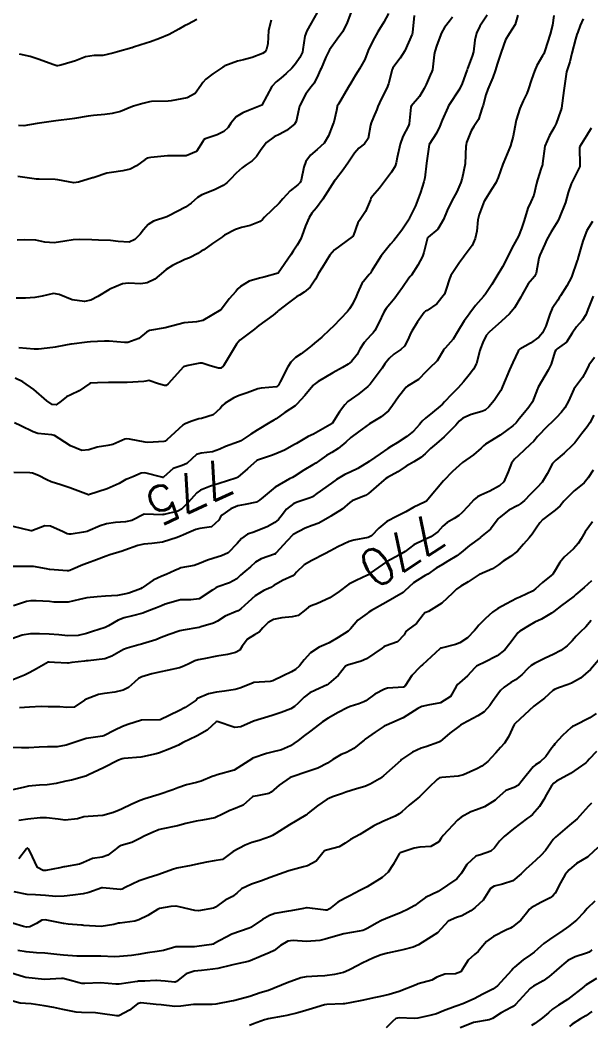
# Model space of a CAD drawing. Header units: metres. Extents: x 318500 to 325275, y 7408834 to 7428799.
# Drawn here: x 319818.7 to 319879.8, y 7410916.4 to 7411024 of the extents above; entities that cross this region are included whole.
import ezdxf
from ezdxf.enums import TextEntityAlignment as Align

# ---------------------------------------------------------------- set-up
doc = ezdxf.new("R2010")
doc.units = ezdxf.units.M
doc.header["$MEASUREMENT"] = 0
for name, color, linetype in [('Cotas', 45, 'Continuous'), ('Curvas de Nivel 1m', 11, 'Continuous'), ('Curvas de Nivel 5m', 15, 'Continuous')]:
    doc.layers.add(name, color=color, linetype=linetype)
doc.styles.add('Style-STANDARD', font='STANDARD.shx')

msp = doc.modelspace()

# ---------------------------------------------------------------- linework, layer by layer
at = {"layer": 'Curvas de Nivel 1m', "flags": 128}
for points, elevation in [([(319878.94, 7411024.18), (319878.64, 7411023.46), (319878.36, 7411022.75), (319878.27, 7411022.48), (319878.12, 7411021.97), (319877.74, 7411020.48), (319877.51, 7411019.57), (319877.18, 7411018.49), (319877.08, 7411017.99), (319876.89, 7411016.49), (319876.62, 7411014.58), (319876.6, 7411014.5), (319876.58, 7411014.45), (319876.53, 7411014.26), (319876.07, 7411012.94), (319875.86, 7411012.51), (319875.34, 7411011.66), (319874.86, 7411010.52), (319874.6, 7411008.68), (319874.58, 7411008.53), (319874.54, 7411008.44), (319874.44, 7411008.16), (319874.05, 7411006.91), (319873.95, 7411006.53), (319873.67, 7411005.27), (319873.35, 7411004.54), (319873.04, 7411003.89), (319872.62, 7411002.55), (319872.57, 7411002.35), (319872.36, 7411001.71), (319872.03, 7411000.87), (319871.86, 7411000.56), (319871.31, 7410999.59), (319870.81, 7410998.57), (319870.3, 7410997.58), (319869.71, 7410996.59), (319869.18, 7410995.7), (319868.45, 7410994.61), (319868.36, 7410994.51), (319868.26, 7410994.42), (319867.41, 7410993.45), (319866.82, 7410992.62), (319866.57, 7410992.28), (319866.22, 7410991.8), (319865.51, 7410990.64), (319865.02, 7410989.83), (319864.18, 7410988.86), (319864.08, 7410988.77), (319864.01, 7410988.66), (319863.31, 7410987.53), (319862.46, 7410986.69), (319862.15, 7410986.37), (319861.33, 7410985.51), (319860.13, 7410984.82), (319859.99, 7410984.71), (319859.18, 7410983.66), (319858.53, 7410982.73), (319858.36, 7410982.48), (319858.09, 7410982.16), (319857.33, 7410981.51), (319856.07, 7410980.77), (319854.91, 7410979.93), (319854.06, 7410979.3), (319853.53, 7410978.8), (319852.73, 7410978.12), (319852.03, 7410977.71), (319851.47, 7410977.38), (319850.71, 7410976.84), (319850.31, 7410976.55), (319850.01, 7410976.36), (319849.05, 7410975.81), (319847.99, 7410975.11), (319847.84, 7410975.02), (319847.52, 7410974.88), (319845.98, 7410974), (319844.68, 7410972.92), (319844.31, 7410972.58), (319843.96, 7410972.38), (319842.76, 7410972.14), (319841.96, 7410972), (319841.24, 7410971.68), (319840.26, 7410970.98), (319840.11, 7410970.8), (319839.93, 7410970.46), (319839.17, 7410969.75), (319837.92, 7410969.55), (319837.48, 7410969.45), (319836.48, 7410969.02), (319836.1, 7410968.84), (319835.91, 7410968.76), (319835.47, 7410968.6), (319833.9, 7410968.1), (319832.76, 7410967.94), (319831.9, 7410967.86), (319831.27, 7410967.72), (319829.89, 7410967.23), (319829.58, 7410967.11), (319828.28, 7410966.73), (319827.88, 7410966.6), (319826.84, 7410966.19), (319825.87, 7410965.84), (319825.37, 7410965.67), (319824.29, 7410965.19), (319823.99, 7410965.06), (319823.86, 7410965.03), (319823.7, 7410965.03), (319821.86, 7410965.16), (319821.81, 7410965.17), (319821.5, 7410965.23), (319820.1, 7410965.48), (319819.86, 7410965.49), (319819.62, 7410965.5), (319817.86, 7410965.49)], 774), ([(319871.94, 7411024.56), (319871.66, 7411023.54), (319871.03, 7411022.57), (319870.62, 7411021.9), (319870.15, 7411020.59), (319869.77, 7411019.41), (319869.52, 7411018.6), (319869.28, 7411017.89), (319868.74, 7411016.61), (319868.54, 7411016.03), (319868.24, 7411014.91), (319868.15, 7411014.61), (319867.75, 7411013.38), (319867.24, 7411012.62), (319866.94, 7411012.18), (319866.47, 7411010.9), (319866.42, 7411010.69), (319866.41, 7411010.63), (319866.4, 7411010.57), (319866.3, 7411008.63), (319865.98, 7411007.08), (319865.84, 7411006.64), (319865.41, 7411005.64), (319864.88, 7411004.65), (319864.38, 7411003.62), (319864, 7411002.67), (319863.39, 7411001.64), (319862.34, 7411000.77), (319862.3, 7411000.73), (319862.29, 7411000.69), (319861.89, 7410999.12), (319861.73, 7410998.7), (319861.23, 7410997.77), (319860.55, 7410996.71), (319860.44, 7410996.56), (319860.28, 7410996.37), (319859.6, 7410995.39), (319859.14, 7410994.73), (319858.77, 7410994.22), (319858.24, 7410993.6), (319857.84, 7410993.14), (319857.6, 7410992.75), (319857.06, 7410991.6), (319856.64, 7410990.76), (319856.46, 7410990.52), (319856.2, 7410990.26), (319855.49, 7410989.48), (319855.05, 7410988.78), (319854.75, 7410988.21), (319854.16, 7410987.44), (319853.8, 7410987.15), (319853.17, 7410986.8), (319852.14, 7410986.25), (319850.59, 7410985.3), (319850.13, 7410985), (319850.05, 7410984.93), (319850, 7410984.85), (319849.15, 7410983.82), (319848.3, 7410982.87), (319848.2, 7410982.77), (319848.1, 7410982.71), (319847, 7410981.97), (319846.08, 7410981.31), (319845.82, 7410981.16), (319845.4, 7410980.91), (319844.06, 7410980.08), (319843.35, 7410979.65), (319842.29, 7410978.95), (319842.14, 7410978.86), (319842.05, 7410978.83), (319840.66, 7410978.35), (319840.04, 7410978.05), (319839.25, 7410977.77), (319838.03, 7410977.64), (319837.56, 7410977.48), (319837.06, 7410977.02), (319836.51, 7410976.52), (319836.01, 7410976.31), (319835.06, 7410975.99), (319834.03, 7410975.06), (319833.99, 7410975.03), (319833.96, 7410975.03), (319833.85, 7410975.06), (319832, 7410975.51), (319831.61, 7410975.48), (319830.72, 7410975.1), (319830.21, 7410974.89), (319829.99, 7410974.79), (319829.26, 7410974.39), (319827.98, 7410973.79), (319825.97, 7410973.17), (319823.98, 7410973.92), (319823.03, 7410974.25), (319821.98, 7410974.57), (319821.51, 7410974.76), (319820.62, 7410975.24), (319819.99, 7410975.49), (319819.72, 7410975.53), (319817.99, 7410975.54)], 776), ([(319868.66, 7411024.55), (319867.9, 7411023.36), (319867.53, 7411022.62), (319867.35, 7411021.89), (319867.19, 7411020.62), (319867.06, 7411020.16), (319866.58, 7411018.84), (319866.52, 7411018.69), (319866.5, 7411018.63), (319865.98, 7411017.22), (319865.7, 7411016.64), (319864.53, 7411014.83), (319864.44, 7411014.66), (319863.86, 7411013.32), (319863.6, 7411012.67), (319863.25, 7411011.92), (319862.47, 7411010.69), (319862.2, 7411008.95), (319862.16, 7411008.69), (319861.98, 7411007.14), (319861.9, 7411006.7), (319861.53, 7411005.57), (319861.21, 7411004.7), (319860.98, 7411004.11), (319860.37, 7411002.83), (319860.3, 7411002.71), (319859.55, 7411001.53), (319858.93, 7411000.73), (319858.66, 7411000.41), (319858.33, 7411000.03), (319857.31, 7410998.76), (319856.29, 7410997.12), (319856.16, 7410996.91), (319856.04, 7410996.77), (319855.25, 7410995.81), (319854.79, 7410994.78), (319854.64, 7410994.4), (319854.24, 7410993.59), (319853.94, 7410993.09), (319853.71, 7410992.8), (319852.21, 7410991.25), (319851.77, 7410990.83), (319850.97, 7410990.07), (319850.19, 7410989.4), (319849.89, 7410989.15), (319849.55, 7410988.86), (319848.76, 7410988.28), (319848.16, 7410987.87), (319847.66, 7410987.38), (319847.34, 7410986.88), (319846.51, 7410985.27), (319846.32, 7410984.9), (319846.23, 7410984.79), (319846.13, 7410984.74), (319844.46, 7410984.59), (319844.12, 7410984.51), (319842.96, 7410984.1), (319842.11, 7410983.79), (319841.53, 7410983.54), (319840.62, 7410982.97), (319840.34, 7410982.73), (319840.09, 7410982.43), (319839.33, 7410981.74), (319838.08, 7410981.35), (319837.79, 7410981.3), (319836.93, 7410981.02), (319836.32, 7410980.77), (319836.07, 7410980.61), (319834.38, 7410979.05), (319834.19, 7410978.91), (319834.05, 7410978.87), (319832.35, 7410978.78), (319832.05, 7410978.8), (319830.37, 7410979.11), (319830.05, 7410979.15), (319829.89, 7410979.11), (319828.6, 7410978.57), (319828.04, 7410978.45), (319826.91, 7410978.28), (319826.03, 7410977.99), (319825.28, 7410977.93), (319824.04, 7410978.4), (319822.83, 7410979.21), (319822.35, 7410979.51), (319822.05, 7410979.58), (319820.56, 7410979.74), (319820.06, 7410979.91), (319818.75, 7410980.57), (319818.07, 7410980.86)], 777), ([(319864.97, 7411024.34), (319864.65, 7411023.9), (319864.09, 7411023.22), (319863.77, 7411022.67), (319863.29, 7411021.35), (319863.08, 7411020.68), (319863, 7411020.29), (319862.8, 7411018.69), (319862.76, 7411018.51), (319862.57, 7411018.11), (319862.12, 7411017.13), (319861.93, 7411016.7), (319861.41, 7411015.83), (319860.53, 7411014.79), (319860.49, 7411014.71), (319860.31, 7411012.91), (319860.24, 7411012.71), (319859.63, 7411011.57), (319859.35, 7411010.73), (319859.03, 7411009.31), (319858.91, 7411008.73), (319858.81, 7411008.37), (319858.44, 7411007.75), (319858, 7411007.17), (319857.69, 7411006.75), (319857.15, 7411006.01), (319856.4, 7411005.15), (319856.23, 7411004.93), (319856.16, 7411004.77), (319855.65, 7411003.51), (319855.14, 7411002.78), (319854.83, 7411002.31), (319854.34, 7411000.99), (319854.28, 7411000.85), (319854.22, 7411000.79), (319852.32, 7410999.4), (319851.84, 7410998.83), (319851.03, 7410997.57), (319850.59, 7410996.85), (319850.49, 7410996.65), (319850.28, 7410996.27), (319849.71, 7410995.41), (319849.08, 7410994.86), (319848.56, 7410994.57), (319848.25, 7410994.37), (319847.39, 7410993.74), (319846.34, 7410992.9), (319846.23, 7410992.81), (319845.75, 7410992.43), (319844.21, 7410991.29), (319844.01, 7410991.14), (319843.74, 7410990.93), (319842.89, 7410990.26), (319842.19, 7410989.72), (319841.84, 7410989.3), (319841.6, 7410988.96), (319841.08, 7410988.06), (319840.45, 7410986.98), (319840.15, 7410986.75), (319839.89, 7410986.72), (319839.01, 7410987), (319838.15, 7410987.26), (319837.9, 7410987.27), (319836.66, 7410987.02), (319836.25, 7410986.93), (319836.15, 7410986.86), (319834.51, 7410985.05), (319834.29, 7410984.89), (319834.13, 7410984.89), (319833.49, 7410985.07), (319832.45, 7410985.4), (319832.13, 7410985.35), (319831.92, 7410985.3), (319830.13, 7410985.21), (319828.2, 7410985.21), (319828.13, 7410985.21), (319826.94, 7410985.16), (319826.19, 7410985.11), (319826.13, 7410985.09), (319825, 7410984.3), (319824.11, 7410983.89), (319823.63, 7410983.68), (319823.05, 7410983.21), (319822.51, 7410982.8), (319822.09, 7410982.84), (319821.52, 7410983.23), (319820.12, 7410984.45), (319818.95, 7410985.26), (319818.13, 7410985.65)], 778), ([(319854.08, 7411024.8), (319853.69, 7411023.76), (319853.22, 7411022.81), (319852.62, 7411021.98), (319851.79, 7411020.83), (319851.38, 7411020.05), (319850.88, 7411018.85), (319850.78, 7411018.65), (319850.57, 7411018.16), (319850.13, 7411017.28), (319849.81, 7411016.86), (319849.26, 7411016.14), (319848.61, 7411014.87), (319848.59, 7411014.81), (319848.52, 7411014.48), (319848.23, 7411013.15), (319848.05, 7411012.88), (319847.17, 7411012.21), (319846.48, 7411011.82), (319845.87, 7411011.51), (319845.05, 7411010.92), (319844.46, 7411010.16), (319843.98, 7411009.41), (319843.5, 7411008.94), (319842.87, 7411008.52), (319842.44, 7411008.21), (319841.78, 7411007.61), (319841.18, 7411006.97), (319840.81, 7411006.58), (319840.41, 7411006.3), (319839.54, 7411005.86), (319838.4, 7411005.42), (319838.11, 7411005.3), (319837.66, 7411005.02), (319836.97, 7411004.43), (319836.38, 7411003.98), (319834.6, 7411003.06), (319834.44, 7411002.99), (319834.37, 7411002.96), (319832.95, 7411002.49), (319832.36, 7411002.11), (319831.87, 7411001.57), (319831.5, 7411001.1), (319830.93, 7411000.51), (319830.33, 7411000.24), (319829.16, 7411000.3), (319828.33, 7411000.4), (319827.05, 7411000.44), (319826.33, 7411000.47), (319825, 7411000.52), (319824.33, 7411000.5), (319823.46, 7411000.34), (319822.32, 7411000.15), (319821.32, 7411000.23), (319820.33, 7411000.45), (319819.1, 7411000.49), (319818.33, 7411000.44)], 781), ([(319850.48, 7411024.85), (319849.81, 7411023.69), (319849.36, 7411022.86), (319849.16, 7411022.32), (319848.95, 7411020.87), (319848.89, 7411020.59), (319848.6, 7411020.01), (319848.13, 7411019.34), (319847.74, 7411018.88), (319847.15, 7411018.31), (319846.56, 7411017.81), (319846.06, 7411017.41), (319845.6, 7411016.91), (319844.53, 7411014.93), (319843.13, 7411014.34), (319842.52, 7411014.09), (319841.79, 7411013.68), (319841.24, 7411012.97), (319840.95, 7411012.52), (319840.49, 7411012.08), (319839.75, 7411011.72), (319838.47, 7411011.3), (319838.3, 7411011.19), (319838.21, 7411011.01), (319837.53, 7411009.95), (319836.45, 7411009.49), (319834.88, 7411009.48), (319834.45, 7411009.48), (319832.66, 7411009.29), (319832.45, 7411009.27), (319832.31, 7411009.24), (319832.06, 7411009.09), (319831.14, 7411008.4), (319830.43, 7411008.07), (319829.67, 7411007.88), (319828.43, 7411007.7), (319827.96, 7411007.61), (319826.59, 7411007.17), (319826.47, 7411007.12), (319826.42, 7411007.11), (319824.93, 7411006.67), (319824.41, 7411006.59), (319822.71, 7411006.92), (319822.42, 7411006.96), (319820.69, 7411006.97), (319820.42, 7411006.99), (319818.42, 7411007.27)], 782), ([(319845.53, 7411024.03), (319845.25, 7411022.92), (319845.17, 7411021.48), (319845.05, 7411020.92), (319844.89, 7411020.64), (319844.6, 7411020.45), (319843.51, 7411020.03), (319842.59, 7411019.77), (319841.92, 7411019.63), (319840.58, 7411019.11), (319840.5, 7411019.06), (319840.38, 7411018.98), (319839.29, 7411018.28), (319838.56, 7411017.69), (319838.23, 7411017.34), (319838.02, 7411017.02), (319837.39, 7411016.17), (319836.54, 7411015.69), (319834.84, 7411015.36), (319834.53, 7411015.34), (319832.74, 7411015.29), (319832.53, 7411015.27), (319832.39, 7411015.24), (319831.8, 7411015.1), (319830.81, 7411014.82), (319830.52, 7411014.7), (319829.42, 7411014.23), (319828.51, 7411014.02), (319827.74, 7411013.92), (319826.51, 7411013.81), (319825.95, 7411013.73), (319824.5, 7411013.5), (319824.24, 7411013.46), (319822.5, 7411013.22), (319820.74, 7411013), (319820.5, 7411012.96), (319819.06, 7411012.7), (319818.49, 7411012.73)], 783), ([(319860.84, 7411024.52), (319860.68, 7411022.71), (319860.67, 7411022.67), (319860.63, 7411022.51), (319859.86, 7411020.72), (319859.37, 7411019.96), (319858.58, 7411018.92), (319858.52, 7411018.8), (319858.5, 7411018.74), (319858.09, 7411017.21), (319857.92, 7411016.75), (319857.33, 7411015.55), (319856.97, 7411014.76), (319856.84, 7411014.45), (319856.51, 7411013.62), (319856.26, 7411013.02), (319856.18, 7411012.77), (319855.91, 7411011.34), (319855.54, 7411010.78), (319854.94, 7411010.31), (319854.46, 7411009.76), (319853.83, 7411008.8), (319853.26, 7411007.98), (319852.42, 7411006.93), (319852.37, 7411006.87), (319852.34, 7411006.82), (319851.59, 7411005.64), (319851.07, 7411004.84), (319850.38, 7411003.93), (319849.9, 7411003.33), (319849.6, 7411002.86), (319849.22, 7411002), (319848.83, 7411000.87), (319848.68, 7411000.52), (319848.33, 7410999.91), (319847.91, 7410999.28), (319847.66, 7410998.88), (319846.29, 7410996.9), (319844.74, 7410996.47), (319844.28, 7410996.36), (319843.17, 7410996.05), (319842.27, 7410995.5), (319841.99, 7410995.22), (319841.76, 7410994.96), (319841.06, 7410994.16), (319840.23, 7410993.05), (319840.2, 7410993.01), (319840.16, 7410992.98), (319838.22, 7410991.85), (319837.54, 7410991.69), (319836.22, 7410991.58), (319834.21, 7410991.06), (319832.53, 7410990.76), (319832.2, 7410990.58), (319831.36, 7410989.93), (319830.19, 7410989.49), (319829.83, 7410989.47), (319828.19, 7410989.63), (319827.7, 7410989.64), (319826.19, 7410989.54), (319825.85, 7410989.51), (319824.18, 7410989.3), (319824.08, 7410989.29), (319823.53, 7410989.2), (319822.4, 7410988.99), (319822.18, 7410988.95), (319820.64, 7410988.77), (319820.17, 7410988.77), (319818.54, 7410988.9)], 779), ([(319837.59, 7411024.08), (319836.64, 7411023.6), (319836.27, 7411023.4), (319835.67, 7411023.04), (319834.62, 7411022.49), (319833.6, 7411022.06), (319832.62, 7411021.7), (319832.17, 7411021.54), (319830.79, 7411021.11), (319830.66, 7411021.06), (319830.61, 7411021.05), (319829.1, 7411020.63), (319828.6, 7411020.48), (319827.51, 7411020.24), (319826.6, 7411020.22), (319825.68, 7411020.09), (319824.59, 7411019.68), (319824.22, 7411019.56), (319823.02, 7411019.21), (319822.67, 7411019.13), (319822.58, 7411019.13), (319822.26, 7411019.22), (319820.59, 7411019.84), (319819.73, 7411020.12), (319818.6, 7411020.39)], 784), ([(319879.81, 7411012.46), (319879.32, 7411011.63), (319878.58, 7411010.47), (319878.56, 7411010.37), (319878.6, 7411008.47), (319878.58, 7411008.34), (319878.44, 7411008.04), (319877.92, 7411006.98), (319877.66, 7411006.48), (319877.33, 7411005.56), (319877.05, 7411004.49), (319876.37, 7411002.8), (319876.22, 7411002.5), (319875.53, 7411001.34), (319875.07, 7411000.52), (319874.85, 7411000.01), (319874.31, 7410998.84), (319874.23, 7410998.61), (319874.21, 7410998.53), (319873.93, 7410996.9), (319873.72, 7410996.54), (319873.05, 7410995.77), (319872.37, 7410994.55), (319872.33, 7410994.48), (319872.26, 7410994.34), (319871.59, 7410993.21), (319871.07, 7410992.57), (319870.22, 7410991.77), (319868.87, 7410990.6), (319868.57, 7410990.24), (319868.19, 7410989.47), (319867.95, 7410988.84), (319867.89, 7410988.61), (319867.52, 7410987.25), (319867.21, 7410986.62), (319866.75, 7410986.02), (319866.14, 7410985.28), (319865.56, 7410984.64), (319864.86, 7410983.91), (319864.11, 7410983.12), (319863.88, 7410982.89), (319863.62, 7410982.67), (319862.8, 7410981.97), (319862.08, 7410981.37), (319861.72, 7410981.05), (319861.43, 7410980.7), (319860.77, 7410979.99), (319860.06, 7410979.4), (319859.03, 7410978.73), (319858.42, 7410978.36), (319858.04, 7410978.12), (319857.22, 7410977.56), (319856.07, 7410976.77), (319856.04, 7410976.75), (319856.02, 7410976.74), (319854.81, 7410975.98), (319854, 7410975.6), (319853.44, 7410975.35), (319852.53, 7410974.81), (319851.99, 7410974.43), (319850.43, 7410973.29), (319849.97, 7410972.96), (319849.9, 7410972.92), (319849.73, 7410972.85), (319848.42, 7410972.41), (319847.96, 7410972.22), (319847.19, 7410971.64), (319846.6, 7410970.89), (319846.31, 7410970.52), (319845.93, 7410970.19), (319845.1, 7410969.73), (319843.92, 7410969.26), (319843.67, 7410969.18), (319843.02, 7410968.94), (319842.36, 7410968.49), (319841.9, 7410967.94), (319840.92, 7410966.96), (319840.22, 7410966.64), (319839.88, 7410966.52), (319838.72, 7410966.16), (319837.87, 7410965.8), (319837.28, 7410965.6), (319835.86, 7410965.33), (319835.64, 7410965.25), (319835.23, 7410965.04), (319834.29, 7410964.62), (319833.85, 7410964.46), (319832.89, 7410964.03), (319831.83, 7410963.26), (319831.74, 7410963.19), (319831.55, 7410963.09), (319830.29, 7410962.64), (319829.82, 7410962.51), (319829.1, 7410962.39), (319827.82, 7410962.29), (319826.9, 7410962.23), (319825.82, 7410962.14), (319825.03, 7410961.96), (319823.81, 7410961.68), (319822.28, 7410961.68), (319821.81, 7410961.72), (319820.37, 7410961.8), (319819.82, 7410961.81), (319819.33, 7410961.74), (319817.94, 7410961.27)], 773), ([(319879.94, 7411002.45), (319879.34, 7411001.47), (319878.94, 7411000.46), (319878.8, 7410999.99), (319878.37, 7410998.47), (319878.36, 7410998.42), (319878.31, 7410998.26), (319877.69, 7410996.48), (319877.21, 7410995.55), (319876.52, 7410994.5), (319876.43, 7410994.33), (319876.25, 7410994.03), (319875.64, 7410993.11), (319875.38, 7410992.51), (319874.95, 7410991.25), (319874.59, 7410990.52), (319874.43, 7410990.3), (319874.2, 7410990.06), (319873.3, 7410989.43), (319872.18, 7410988.76), (319872.06, 7410988.67), (319871.98, 7410988.55), (319871.4, 7410987.33), (319871.06, 7410986.57), (319870.32, 7410984.77), (319870.24, 7410984.58), (319870.21, 7410984.5), (319870.13, 7410984.34), (319869.43, 7410983.27), (319868.86, 7410982.6), (319868.45, 7410982.25), (319868.09, 7410982.08), (319866.94, 7410981.77), (319866.08, 7410981.39), (319865.68, 7410981.04), (319865.3, 7410980.64), (319864.06, 7410979.39), (319863.26, 7410978.67), (319862.61, 7410978.12), (319862.03, 7410977.56), (319861.56, 7410977.16), (319860.81, 7410976.7), (319860.3, 7410976.42), (319860.01, 7410976.22), (319859.11, 7410975.61), (319857.99, 7410975.02), (319857.81, 7410974.92), (319857.6, 7410974.75), (319855.98, 7410973.31), (319855.64, 7410973.1), (319854.81, 7410972.78), (319854.22, 7410972.53), (319853.96, 7410972.35), (319853.13, 7410971.63), (319851.94, 7410970.88), (319851.9, 7410970.86), (319851.84, 7410970.82), (319850.64, 7410970.13), (319849.93, 7410969.86), (319849.18, 7410969.59), (319847.91, 7410968.93), (319847.88, 7410968.9), (319847.85, 7410968.87), (319847.25, 7410968.23), (319846.04, 7410966.9), (319845.96, 7410966.82), (319845.89, 7410966.79), (319844.48, 7410966.32), (319843.88, 7410965.95), (319843.34, 7410965.46), (319842.73, 7410964.94), (319842.26, 7410964.54), (319841.85, 7410964.17), (319841.08, 7410963.72), (319839.83, 7410963.3), (319839.61, 7410963.2), (319839.31, 7410962.99), (319837.82, 7410962.03), (319836.93, 7410961.9), (319835.82, 7410961.92), (319834.21, 7410961.45), (319833.81, 7410961.28), (319833.27, 7410961.07), (319832.22, 7410960.67), (319831.8, 7410960.5), (319830.71, 7410960.19), (319829.79, 7410959.98), (319829.17, 7410959.74), (319828.12, 7410959.13), (319827.91, 7410959.01), (319827.78, 7410958.95), (319826.4, 7410958.53), (319825.77, 7410958.32), (319824.86, 7410958.08), (319823.76, 7410958.06), (319822.8, 7410958.17), (319821.77, 7410958.23), (319820.73, 7410958.27), (319819.77, 7410958.28), (319818.89, 7410958.13), (319817.76, 7410957.74)], 772), ([(319880.03, 7410994.45), (319879.51, 7410993.19), (319879.22, 7410992.46), (319878.85, 7410991.84), (319878.22, 7410991.15), (319877.77, 7410990.48), (319877.15, 7410989.53), (319876.18, 7410988.81), (319876.02, 7410988.67), (319875.93, 7410988.5), (319875.51, 7410987.15), (319875.2, 7410986.51), (319874.13, 7410984.69), (319874.08, 7410984.58), (319874.06, 7410984.53), (319873.51, 7410983.14), (319873.14, 7410982.54), (319872.65, 7410981.99), (319872.08, 7410981.29), (319871.76, 7410980.87), (319871.43, 7410980.56), (319870.06, 7410979.57), (319868.5, 7410978.6), (319868.26, 7410978.4), (319868.04, 7410978.16), (319867.21, 7410977.44), (319866.02, 7410976.63), (319864.97, 7410975.68), (319863.99, 7410974.66), (319862.33, 7410972.68), (319862.16, 7410972.5), (319861.97, 7410972.36), (319860.83, 7410971.83), (319859.95, 7410971.34), (319859.55, 7410971.11), (319858.74, 7410970.73), (319858.21, 7410970.46), (319857.93, 7410970.29), (319857.07, 7410969.6), (319856.27, 7410968.76), (319855.91, 7410968.58), (319854.39, 7410968.3), (319853.9, 7410968.16), (319852.68, 7410967.59), (319851.89, 7410967.17), (319851.29, 7410966.83), (319849.88, 7410966.11), (319849.07, 7410965.66), (319848.27, 7410964.87), (319848.07, 7410964.65), (319847.85, 7410964.5), (319846.75, 7410963.98), (319845.84, 7410963.44), (319845.49, 7410963.25), (319844.76, 7410962.92), (319843.82, 7410962.33), (319843.09, 7410961.66), (319842.28, 7410960.95), (319842.01, 7410960.75), (319841.81, 7410960.65), (319840.6, 7410960.17), (319839.79, 7410959.64), (319839.37, 7410959.4), (319838.02, 7410959.01), (319837.84, 7410958.95), (319837.78, 7410958.94), (319836.13, 7410958.67), (319835.77, 7410958.59), (319834.62, 7410958.2), (319833.76, 7410957.87), (319833.18, 7410957.64), (319831.75, 7410957.19), (319831.67, 7410957.17), (319831.39, 7410957.09), (319830.11, 7410956.74), (319829.74, 7410956.59), (319828.47, 7410955.86), (319827.73, 7410955.58), (319825.96, 7410955.39), (319825.73, 7410955.37), (319825.55, 7410955.35), (319824.19, 7410955.19), (319823.79, 7410955.13), (319823.73, 7410955.12), (319822.35, 7410955.21), (319821.76, 7410955.25), (319821.73, 7410955.25), (319821.66, 7410955.22), (319820.43, 7410954.52), (319819.71, 7410954.12), (319819.14, 7410953.83), (319817.7, 7410953.27)], 771), ([(319880.09, 7410981.69), (319879.65, 7410980.88), (319879.38, 7410980.46), (319878.8, 7410979.72), (319878.05, 7410978.75), (319877.81, 7410978.47), (319876.9, 7410977.62), (319876.03, 7410976.86), (319875.84, 7410976.69), (319875.68, 7410976.51), (319875.11, 7410975.41), (319874.55, 7410974.52), (319873.98, 7410973.91), (319873.3, 7410973.22), (319872.66, 7410972.54), (319872.29, 7410972.22), (319871.96, 7410972.03), (319871, 7410971.52), (319869.94, 7410970.71), (319869.88, 7410970.64), (319869.84, 7410970.58), (319869.04, 7410969.48), (319867.96, 7410968.61), (319867.91, 7410968.57), (319866.78, 7410967.74), (319865.89, 7410966.98), (319865.41, 7410966.64), (319864.46, 7410966.07), (319863.88, 7410965.71), (319863.22, 7410965.32), (319862.31, 7410964.68), (319862.04, 7410964.51), (319861.86, 7410964.41), (319860.79, 7410963.75), (319859.83, 7410962.83), (319859.68, 7410962.71), (319857.82, 7410961.64), (319856.27, 7410960.76), (319855.99, 7410960.58), (319855.81, 7410960.45), (319854.83, 7410959.75), (319854.02, 7410958.79), (319853.91, 7410958.66), (319853.78, 7410958.55), (319852.7, 7410957.87), (319851.76, 7410957.32), (319851.42, 7410957.16), (319850.69, 7410956.84), (319849.74, 7410956.22), (319849.09, 7410955.5), (319848.59, 7410954.86), (319848.13, 7410954.46), (319847.72, 7410954.2), (319846.84, 7410953.76), (319845.71, 7410953.25), (319845.43, 7410953.18), (319843.7, 7410953.05), (319843.6, 7410953.03), (319843.37, 7410952.93), (319842.19, 7410952.45), (319841.69, 7410952.31), (319840.54, 7410952.12), (319839.69, 7410952.01), (319838.82, 7410951.86), (319837.67, 7410951.33), (319837.51, 7410951.18), (319837.31, 7410951.01), (319836.32, 7410950.37), (319835.66, 7410950.01), (319833.65, 7410949.06), (319831.71, 7410949.03), (319831.65, 7410949.02), (319830.18, 7410948.57), (319829.64, 7410948.36), (319828.8, 7410947.95), (319827.62, 7410947.35), (319827.47, 7410947.3), (319826.48, 7410947.16), (319825.75, 7410947.04), (319825.62, 7410947.01), (319824.23, 7410946.57), (319823.61, 7410946.36), (319822.63, 7410946.18), (319821.6, 7410946.15), (319820.71, 7410946.12), (319819.6, 7410946.04), (319818.82, 7410946.04), (319817.6, 7410946.1)], 769), ([(319880.01, 7410975.81), (319879.48, 7410974.97), (319879.04, 7410974.46), (319878.47, 7410973.98), (319877.98, 7410973.6), (319876.88, 7410972.49), (319876.47, 7410971.99), (319875.96, 7410971.52), (319875.37, 7410971.09), (319874.63, 7410970.52), (319874.3, 7410970.16), (319873.93, 7410969.59), (319873.5, 7410968.96), (319873.15, 7410968.54), (319872.57, 7410967.88), (319871.9, 7410967.13), (319871.17, 7410966.56), (319870.38, 7410966.07), (319869.88, 7410965.68), (319869.23, 7410965.23), (319867.86, 7410964.64), (319867.84, 7410964.63), (319867.8, 7410964.61), (319866.62, 7410963.85), (319865.84, 7410963.39), (319865.4, 7410963.07), (319864.95, 7410962.64), (319863.82, 7410961.54), (319862.39, 7410960.68), (319861.98, 7410960.51), (319861.8, 7410960.32), (319861.1, 7410959.39), (319860.18, 7410958.71), (319859.97, 7410958.52), (319859.77, 7410958.15), (319859.08, 7410957.4), (319857.75, 7410956.96), (319857.61, 7410956.88), (319857.44, 7410956.74), (319855.74, 7410955.61), (319855.17, 7410955.34), (319853.73, 7410954.91), (319853.5, 7410954.79), (319852.7, 7410953.82), (319851.7, 7410952.94), (319851.64, 7410952.88), (319851.55, 7410952.82), (319850.28, 7410952.25), (319849.69, 7410951.94), (319849.06, 7410951.47), (319848.42, 7410950.86), (319848.04, 7410950.49), (319847.66, 7410950.25), (319846.61, 7410949.84), (319845.66, 7410949.53), (319843.65, 7410948.93), (319842.3, 7410948.29), (319841.64, 7410948.22), (319839.75, 7410948.87), (319839.65, 7410948.84), (319838.69, 7410947.94), (319837.63, 7410947.35), (319837.39, 7410947.24), (319836.94, 7410947.02), (319836.06, 7410946.58), (319835.61, 7410946.36), (319834.7, 7410945.95), (319833.6, 7410945.53), (319833.23, 7410945.43), (319831.77, 7410945.09), (319831.59, 7410945.06), (319829.77, 7410944.92), (319829.59, 7410944.89), (319829.21, 7410944.74), (319827.58, 7410943.92), (319826, 7410943.16), (319825.71, 7410943.03), (319825.57, 7410942.98), (319824.15, 7410942.6), (319823.56, 7410942.48), (319822.51, 7410942.25), (319821.55, 7410942.09), (319820.72, 7410942.06), (319819.55, 7410941.94), (319819, 7410941.8), (319817.54, 7410941.47)], 768), ([(319879.94, 7410970.28), (319879.17, 7410969.21), (319878.74, 7410968.46), (319878.42, 7410967.95), (319877.9, 7410967.38), (319876.93, 7410966.48), (319876.45, 7410965.92), (319875.87, 7410964.95), (319875.69, 7410964.68), (319875.51, 7410964.51), (319874.61, 7410963.76), (319873.84, 7410963.09), (319873.51, 7410962.85), (319872.93, 7410962.54), (319872.17, 7410962.2), (319871.82, 7410962.04), (319870.73, 7410961.48), (319869.81, 7410960.99), (319869.23, 7410960.59), (319868.49, 7410959.91), (319867.79, 7410959.2), (319867.51, 7410958.89), (319867.3, 7410958.61), (319866.56, 7410957.83), (319865.76, 7410957.32), (319865.27, 7410957.13), (319863.75, 7410956.75), (319863.69, 7410956.72), (319863.6, 7410956.66), (319861.73, 7410954.95), (319861.6, 7410954.83), (319861.45, 7410954.69), (319860.6, 7410953.81), (319859.89, 7410952.71), (319859.81, 7410952.6), (319859.7, 7410952.55), (319857.99, 7410952.44), (319857.69, 7410952.36), (319856.65, 7410951.79), (319855.68, 7410951.11), (319855.46, 7410950.98), (319854.93, 7410950.78), (319853.99, 7410950.47), (319853.67, 7410950.33), (319852.7, 7410949.84), (319851.65, 7410949.25), (319851.04, 7410948.83), (319850.26, 7410948.22), (319849.63, 7410947.76), (319849.11, 7410947.38), (319848.43, 7410946.86), (319847.97, 7410946.51), (319847.61, 7410946.28), (319846.64, 7410945.84), (319845.6, 7410945.6), (319845.04, 7410945.46), (319843.59, 7410944.96), (319843.57, 7410944.94), (319843.54, 7410944.92), (319841.58, 7410943.68), (319839.75, 7410943.15), (319839.57, 7410943.11), (319839.23, 7410942.98), (319838.06, 7410942.49), (319837.56, 7410942.36), (319836.48, 7410942.09), (319835.55, 7410941.77), (319835.01, 7410941.57), (319833.54, 7410941.06), (319832.01, 7410940.59), (319831.53, 7410940.42), (319830.61, 7410940.01), (319829.52, 7410939.5), (319829.25, 7410939.38), (319828.67, 7410939.12), (319827.51, 7410938.79), (319825.96, 7410938.7), (319825.5, 7410938.66), (319824.79, 7410938.46), (319823.5, 7410938.29), (319822.72, 7410938.42), (319821.5, 7410938.57), (319820.82, 7410938.55), (319819.5, 7410938.4), (319818.52, 7410938.28)], 767), ([(319879.85, 7410963.94), (319879.07, 7410963.23), (319878.17, 7410962.47), (319877.98, 7410962.32), (319877.83, 7410962.21), (319876.62, 7410961.29), (319875.81, 7410960.68), (319875.55, 7410960.5), (319874.47, 7410959.85), (319873.79, 7410959.52), (319873.15, 7410959.18), (319872.18, 7410958.55), (319871.96, 7410958.36), (319871.77, 7410958.13), (319871.1, 7410957.22), (319870.55, 7410956.57), (319869.74, 7410955.93), (319868.34, 7410955.21), (319867.73, 7410954.92), (319867.54, 7410954.81), (319867.31, 7410954.61), (319866.56, 7410953.77), (319865.71, 7410953.03), (319865.49, 7410952.85), (319865.36, 7410952.64), (319864.76, 7410951.57), (319863.67, 7410950.87), (319863.5, 7410950.83), (319862.5, 7410950.68), (319861.67, 7410950.49), (319861.25, 7410950.28), (319859.66, 7410949.28), (319858.45, 7410948.73), (319857.88, 7410948.5), (319857.64, 7410948.37), (319856.67, 7410947.72), (319855.62, 7410947), (319855.49, 7410946.89), (319855.35, 7410946.76), (319854.4, 7410945.98), (319853.6, 7410945.57), (319853.04, 7410945.35), (319852.14, 7410944.81), (319851.59, 7410944.41), (319850.54, 7410943.87), (319849.58, 7410943.55), (319847.57, 7410942.87), (319846.39, 7410942.06), (319845.55, 7410941.3), (319845.29, 7410941.16), (319844.05, 7410940.91), (319843.61, 7410940.84), (319843.54, 7410940.79), (319842.53, 7410939.93), (319841.52, 7410939.48), (319841.12, 7410939.35), (319840.4, 7410938.97), (319839.51, 7410938.56), (319838.19, 7410938.31), (319837.5, 7410938.2), (319836.42, 7410937.94), (319835.5, 7410937.71), (319833.76, 7410937.33), (319833.49, 7410937.26), (319833.34, 7410937.21), (319832.98, 7410937.07), (319831.96, 7410936.6), (319831.48, 7410936.33), (319830.63, 7410935.93), (319829.47, 7410935.59), (319829.15, 7410935.43), (319828.8, 7410935.12), (319828.05, 7410934.54), (319827.45, 7410934.34), (319826.41, 7410934.19), (319825.44, 7410933.76), (319825.02, 7410933.58), (319823.43, 7410933.31), (319823.33, 7410933.3), (319822.92, 7410933.2), (319821.43, 7410932.9), (319821.13, 7410932.93), (319820.51, 7410933.23), (319819.72, 7410934.97), (319819.56, 7410935.24), (319819.46, 7410935.29), (319819.41, 7410935.29), (319819.34, 7410935.24), (319818.52, 7410934.18)], 766), ([(319881.42, 7410956.42), (319879.73, 7410954.45), (319878.65, 7410953.52), (319877.71, 7410953), (319877.33, 7410952.85), (319876.3, 7410952.49), (319875.87, 7410952.32), (319875.7, 7410952.2), (319874.81, 7410951.39), (319873.67, 7410950.52), (319871.65, 7410948.67), (319871.57, 7410948.55), (319870.96, 7410947.23), (319870.53, 7410946.57), (319870.11, 7410946.08), (319869.6, 7410945.53), (319869.15, 7410945.03), (319868.74, 7410944.59), (319868.09, 7410944.09), (319867.58, 7410943.82), (319866.13, 7410943.18), (319865.57, 7410943.02), (319863.81, 7410942.89), (319863.57, 7410942.84), (319863.45, 7410942.78), (319863.3, 7410942.66), (319862.43, 7410941.8), (319861.54, 7410940.92), (319861.41, 7410940.81), (319861.25, 7410940.68), (319860.3, 7410939.93), (319859.52, 7410939.19), (319859.26, 7410938.97), (319858.82, 7410938.72), (319857.5, 7410938.15), (319856.55, 7410937.69), (319855.49, 7410937.05), (319855.03, 7410936.77), (319854.03, 7410936.23), (319853.48, 7410935.84), (319852.81, 7410935.45), (319851.46, 7410935.1), (319851.26, 7410935.02), (319851.06, 7410934.82), (319850.37, 7410933.91), (319849.44, 7410933.4), (319849, 7410933.29), (319847.43, 7410932.87), (319845.42, 7410932.15), (319844.51, 7410931.82), (319843.42, 7410931.46), (319842.37, 7410930.94), (319841.86, 7410930.49), (319841.4, 7410930.12), (319840.63, 7410929.72), (319839.58, 7410928.98), (319839.45, 7410928.9), (319839.38, 7410928.88), (319837.76, 7410928.61), (319837.37, 7410928.62), (319835.68, 7410929.03), (319835.38, 7410929.09), (319835.32, 7410929.1), (319834.81, 7410929.04), (319833.6, 7410928.84), (319833.38, 7410928.74), (319832.34, 7410928.09), (319831.36, 7410927.62), (319830.94, 7410927.5), (319829.35, 7410927.28), (319829.2, 7410927.26), (319828.69, 7410927.12), (319827.35, 7410926.93), (319825.48, 7410927.03), (319825.35, 7410927.05), (319825.24, 7410927.05), (319823.82, 7410927.18), (319823.35, 7410927.23), (319823.31, 7410927.23), (319821.36, 7410927.63), (319821, 7410927.58), (319820.42, 7410927.23), (319819.72, 7410926.87), (319819.35, 7410926.83), (319819.01, 7410926.91), (319817.86, 7410927.26)], 764), ([(319880.35, 7410949.74), (319879.66, 7410949.28), (319878.04, 7410948.46), (319877.79, 7410948.33), (319877.65, 7410948.23), (319876.74, 7410947.38), (319875.93, 7410946.5), (319875.79, 7410946.32), (319875.61, 7410946.05), (319874.96, 7410945.14), (319874.3, 7410944.51), (319873.86, 7410944.24), (319873.58, 7410944.02), (319872.4, 7410942.54), (319872.03, 7410942.07), (319871.56, 7410941.81), (319870.65, 7410941.47), (319869.67, 7410940.58), (319869.61, 7410940.51), (319869.54, 7410940.44), (319868.4, 7410939.72), (319867.52, 7410939.41), (319866.92, 7410939.21), (319865.9, 7410938.62), (319865.51, 7410938.3), (319863.97, 7410936.65), (319863.76, 7410936.38), (319863.48, 7410935.98), (319862.65, 7410935.49), (319861.47, 7410935.42), (319860.84, 7410935.32), (319859.46, 7410934.86), (319859.36, 7410934.81), (319859.25, 7410934.71), (319858.59, 7410933.57), (319858.06, 7410932.73), (319857.42, 7410932.15), (319855.83, 7410931.17), (319855.41, 7410930.95), (319855.05, 7410930.77), (319853.97, 7410930.21), (319853.4, 7410929.93), (319852.68, 7410929.51), (319851.77, 7410928.81), (319851.53, 7410928.67), (319851.38, 7410928.65), (319849.95, 7410928.83), (319849.38, 7410928.93), (319849.31, 7410928.92), (319849.02, 7410928.85), (319847.65, 7410928.6), (319847.38, 7410928.56), (319845.95, 7410928.31), (319845.37, 7410928.11), (319844.6, 7410927.67), (319843.52, 7410926.92), (319843.42, 7410926.84), (319843.35, 7410926.81), (319843.18, 7410926.75), (319841.34, 7410926.1), (319839.44, 7410925.09), (319839.33, 7410925.02), (319839.3, 7410925.01), (319839.14, 7410924.98), (319837.57, 7410924.76), (319837.33, 7410924.74), (319835.6, 7410924.75), (319835.33, 7410924.72), (319834.02, 7410924.35), (319833.32, 7410924.23), (319832.29, 7410924.09), (319831.31, 7410923.92), (319830.59, 7410923.81), (319829.31, 7410923.69), (319828.76, 7410923.67), (319827.31, 7410923.73), (319826.72, 7410923.74), (319825.31, 7410923.72), (319824.73, 7410923.75), (319823.31, 7410923.86), (319822.58, 7410923.93), (319821.31, 7410924.05), (319820.43, 7410924.11), (319819.31, 7410924.21), (319818.42, 7410924.36)], 763), ([(319880.38, 7410945.66), (319879.6, 7410944.85), (319879.41, 7410944.63), (319879.22, 7410944.45), (319877.58, 7410943.32), (319876.1, 7410942.49), (319875.79, 7410942.28), (319875.56, 7410941.99), (319875.01, 7410941.04), (319874.73, 7410940.51), (319874.27, 7410939.78), (319873.52, 7410938.92), (319873.3, 7410938.74), (319872.98, 7410938.53), (319871.5, 7410937.38), (319870.5, 7410936.56), (319869.99, 7410936.06), (319869.47, 7410935.35), (319869.07, 7410934.98), (319867.96, 7410934.59), (319867.56, 7410934.5), (319867.46, 7410934.46), (319866.5, 7410933.55), (319865.91, 7410932.62), (319865.42, 7410932.03), (319863.41, 7410930.66), (319862.07, 7410930.01), (319861.39, 7410929.51), (319860.92, 7410929.15), (319860.06, 7410928.7), (319859.6, 7410928.48), (319859.38, 7410928.38), (319858.2, 7410927.9), (319857.36, 7410927.54), (319856.83, 7410927.28), (319855.89, 7410926.75), (319855.54, 7410926.57), (319855.35, 7410926.49), (319854.98, 7410926.4), (319853.34, 7410926.14), (319852.42, 7410925.89), (319851.34, 7410925.54), (319850.75, 7410925.41), (319849.33, 7410925.31), (319847.9, 7410925.43), (319847.33, 7410925.35), (319846.54, 7410924.88), (319845.85, 7410924.36), (319845.32, 7410924.1), (319844.48, 7410923.74), (319843.3, 7410923.22), (319843.07, 7410923.16), (319842.07, 7410922.94), (319841.45, 7410922.8), (319841.3, 7410922.76), (319839.84, 7410922.43), (319839.29, 7410922.33), (319838.08, 7410922.2), (319837.29, 7410922.13), (319836.45, 7410921.85), (319835.4, 7410921.03), (319835.27, 7410920.95), (319835.18, 7410920.94), (319834.2, 7410921.05), (319833.27, 7410921.14), (319833.19, 7410921.14), (319832, 7410921.07), (319831.31, 7410921.04), (319831.27, 7410921.03), (319831.2, 7410921.01), (319829.27, 7410920.75), (319828.9, 7410920.75), (319827.27, 7410920.88), (319825.6, 7410920.82), (319825.27, 7410920.82), (319824.98, 7410920.88), (319823.96, 7410921.18), (319823.27, 7410921.35), (319823.1, 7410921.36), (319821.27, 7410921.22), (319819.27, 7410921.45), (319819.01, 7410921.51), (319817.28, 7410922.07)], 762), ([(319879.85, 7410940.12), (319879.53, 7410939.81), (319878.88, 7410939.09), (319878.29, 7410938.46), (319877.5, 7410937.76), (319875.99, 7410936.49), (319875.75, 7410936.23), (319875.48, 7410935.87), (319874.9, 7410935.07), (319874.41, 7410934.51), (319873.92, 7410934.04), (319873.45, 7410933.62), (319872.86, 7410933.1), (319872.32, 7410932.54), (319871.42, 7410931.79), (319870.3, 7410931.45), (319869.42, 7410931.24), (319869.01, 7410930.99), (319868.76, 7410930.59), (319868.25, 7410929.74), (319867.39, 7410928.94), (319867.19, 7410928.8), (319866.91, 7410928.61), (319865.94, 7410928.05), (319865.37, 7410927.87), (319864.51, 7410927.49), (319863.74, 7410926.65), (319863.35, 7410926.25), (319862.39, 7410925.62), (319861.33, 7410924.95), (319860.73, 7410924.69), (319859.63, 7410924.4), (319859.32, 7410924.34), (319857.98, 7410924.07), (319857.32, 7410923.89), (319856.5, 7410923.56), (319855.3, 7410922.99), (319855.15, 7410922.91), (319854.88, 7410922.77), (319853.86, 7410922.22), (319853.29, 7410921.99), (319852.33, 7410921.76), (319851.28, 7410921.63), (319850.52, 7410921.59), (319849.28, 7410921.53), (319848.71, 7410921.42), (319847.27, 7410920.87), (319845.26, 7410920.06), (319844.37, 7410919.8), (319843.26, 7410919.42), (319841.51, 7410918.95), (319841.28, 7410918.92), (319841.25, 7410918.92), (319839.61, 7410918.61), (319839.24, 7410918.56), (319837.68, 7410918.56), (319837.24, 7410918.55), (319835.87, 7410918.39), (319835.24, 7410918.36), (319833.78, 7410918.51), (319833.24, 7410918.57), (319831.58, 7410918.74), (319831.24, 7410918.62), (319830.38, 7410917.94), (319829.22, 7410917.35), (319829.01, 7410917.33), (319827.23, 7410917.61), (319826.73, 7410917.65), (319825.23, 7410917.69), (319824.65, 7410917.75), (319823.23, 7410918.02), (319822.26, 7410918.23), (319821.23, 7410918.41), (319819.85, 7410918.62), (319819.23, 7410918.66), (319818.68, 7410918.69), (319817.24, 7410919.11)], 761), ([(319880.21, 7410929.62), (319879.39, 7410928.84), (319879.2, 7410928.62), (319879.07, 7410928.44), (319878.23, 7410927.59), (319877.36, 7410926.9), (319877.11, 7410926.72), (319876.78, 7410926.48), (319875.34, 7410925.52), (319874.74, 7410925.1), (319874.1, 7410924.51), (319873.69, 7410924.15), (319873.32, 7410923.88), (319872.51, 7410923.33), (319871.59, 7410922.55), (319871.45, 7410922.4), (319871.3, 7410922.23), (319870.48, 7410921.36), (319869.79, 7410920.57), (319869.27, 7410920.19), (319868.2, 7410919.66), (319867.26, 7410919.17), (319866.06, 7410918.62), (319865.46, 7410918.41), (319865.25, 7410918.34), (319864.01, 7410917.87), (319863.23, 7410917.56), (319862.52, 7410917.37), (319861.23, 7410917.08), (319860.86, 7410917.05), (319859.23, 7410917.13), (319858.9, 7410917.04), (319858.54, 7410916.72), (319857.87, 7410916.07)], 759), ([(319879.86, 7410924.43), (319879.6, 7410924.17), (319879.32, 7410924.04), (319878.1, 7410923.68), (319877.31, 7410923.26), (319876.86, 7410922.92), (319876.36, 7410922.48), (319875.81, 7410921.98), (319875.29, 7410921.54), (319874.68, 7410921.11), (319873.63, 7410920.52), (319873.4, 7410920.39), (319873.27, 7410920.27), (319871.69, 7410918.54), (319871.45, 7410918.34), (319871.25, 7410918.23), (319870.15, 7410917.65), (319869.23, 7410917.07), (319868.88, 7410916.93), (319867.22, 7410916.62), (319867.2, 7410916.62), (319867.15, 7410916.6), (319865.78, 7410916.05)], 758), ([(319880.37, 7410921.35), (319879.27, 7410920.68), (319879.14, 7410920.57), (319879.01, 7410920.44), (319877.26, 7410919.08), (319876.31, 7410918.48), (319875.67, 7410918.07), (319875.24, 7410917.68), (319874.61, 7410917.12), (319873.76, 7410916.51), (319873.43, 7410916.3)], 757), ([(319879.88, 7410917.8), (319879.23, 7410917.36), (319878.66, 7410917.02), (319877.78, 7410916.46), (319877.48, 7410916.21)], 756)]:
    msp.add_lwpolyline(points, dxfattribs=dict(at, elevation=elevation))
at = {"layer": 'Curvas de Nivel 5m', "flags": 128}
for points, elevation in [([(319875.82, 7411024.51), (319875.68, 7411023.48), (319875.43, 7411022.52), (319874.84, 7411020.75), (319874.76, 7411020.53), (319874.72, 7411020.42), (319874.61, 7411020.2), (319873.97, 7411019.16), (319873.72, 7411018.54), (319873.43, 7411017.68), (319873.06, 7411016.54), (319872.92, 7411016.17), (319872.54, 7411015.39), (319872.17, 7411014.56), (319871.78, 7411013.29), (319871.63, 7411012.56), (319871.46, 7411011.59), (319871.15, 7411010.57), (319870.45, 7411008.85), (319870.35, 7411008.58), (319869.85, 7411007.17), (319869.59, 7411006.59), (319869.14, 7411005.87), (319868.39, 7411004.68), (319868.37, 7411004.63), (319868.36, 7411004.61), (319867.8, 7411003.19), (319867.67, 7411002.62), (319867.55, 7411001.42), (319867.39, 7411000.62), (319867.06, 7410999.89), (319866.31, 7410998.86), (319866.21, 7410998.73), (319866.13, 7410998.63), (319865.72, 7410998.05), (319864.79, 7410996.65), (319864.63, 7410996.31), (319864.27, 7410995.19), (319864.14, 7410994.78), (319864.09, 7410994.66), (319863.28, 7410993.64), (319862.23, 7410992.93), (319862.08, 7410992.84), (319861.93, 7410992.69), (319861.21, 7410991.71), (319860.59, 7410990.71), (319860.46, 7410990.46), (319860.2, 7410989.85), (319859.81, 7410989.09), (319859.42, 7410988.72), (319858.68, 7410988.22), (319858.17, 7410987.78), (319857.71, 7410987.2), (319857.43, 7410986.75), (319856.13, 7410985.02), (319856.01, 7410984.89), (319855.88, 7410984.77), (319854.93, 7410983.97), (319854.11, 7410983.42), (319853.74, 7410983.16), (319853.42, 7410982.8), (319852.86, 7410982.04), (319852.07, 7410980.82), (319850.06, 7410979.68), (319849.51, 7410979.4), (319848.61, 7410978.86), (319848.25, 7410978.67), (319848.05, 7410978.56), (319846.96, 7410977.96), (319846.03, 7410977.54), (319845.57, 7410977.37), (319844.2, 7410976.93), (319844.07, 7410976.88), (319844.02, 7410976.84), (319842.99, 7410975.96), (319841.99, 7410975.04), (319841.93, 7410975.01), (319841.75, 7410974.95), (319839.98, 7410974.39), (319839.06, 7410974.08), (319837.98, 7410973.65), (319837.59, 7410973.39), (319837.25, 7410973.02), (319836.66, 7410972.33), (319835.95, 7410971.64), (319835.56, 7410971.42), (319834.08, 7410971.06), (319833.96, 7410971.04), (319833.94, 7410971.03), (319831.94, 7410971.09), (319830.61, 7410970.43), (319829.93, 7410970.28), (319828.86, 7410970.19), (319827.92, 7410970.04), (319827.24, 7410969.83), (319825.91, 7410969.26), (319825.85, 7410969.24), (319825.45, 7410969.17), (319824.14, 7410968.96), (319823.91, 7410968.94), (319823.69, 7410968.98), (319823.26, 7410969.2), (319821.92, 7410969.82), (319821.31, 7410969.83), (319819.91, 7410969.32), (319819.85, 7410969.32), (319817.92, 7410969.78)], 775), ([(319858.1, 7411024.75), (319857.59, 7411023.82), (319856.97, 7411022.76), (319856.62, 7411022.12), (319856.15, 7411021.24), (319855.94, 7411020.78), (319855.58, 7411019.8), (319855.01, 7411018.79), (319854.83, 7411018.53), (319854.57, 7411018.11), (319854.07, 7411017.28), (319853.78, 7411016.8), (319852.74, 7411015.02), (319852.62, 7411014.82), (319852.6, 7411014.75), (319852.52, 7411014.34), (319852.25, 7411013.08), (319852.16, 7411012.83), (319851.69, 7411011.62), (319851.22, 7411010.84), (319850.46, 7411010.18), (319849.76, 7411009.55), (319849.27, 7411008.86), (319849.04, 7411008.27), (319848.74, 7411006.87), (319848.65, 7411006.64), (319848.41, 7411006.39), (319847.56, 7411005.73), (319846.8, 7411004.89), (319846.39, 7411004.42), (319844.84, 7411002.92), (319844.61, 7411002.68), (319844.36, 7411002.46), (319843.29, 7411002.01), (319842.35, 7411001.81), (319841.71, 7411001.6), (319840.55, 7411000.98), (319840.42, 7411000.89), (319840.34, 7411000.82), (319839.25, 7411000.08), (319838.32, 7410999.43), (319838.06, 7410999.26), (319837.69, 7410999.02), (319836.79, 7410998.54), (319836.3, 7410998.36), (319834.99, 7410997.74), (319834.29, 7410997.29), (319834.02, 7410997.06), (319833.09, 7410996.26), (319832.27, 7410995.86), (319831.59, 7410995.78), (319830.27, 7410995.85), (319829.61, 7410995.78), (319828.26, 7410995.21), (319828.22, 7410995.18), (319828.16, 7410995.14), (319827, 7410994.41), (319826.24, 7410994.02), (319825.54, 7410993.88), (319824.24, 7410994.05), (319822.83, 7410994.64), (319822.25, 7410994.75), (319821.04, 7410994.44), (319820.25, 7410994.29), (319819.25, 7410994.25), (319818.24, 7410994.25)], 780), ([(319880.17, 7410987.88), (319879.57, 7410987.04), (319879.28, 7410986.46), (319878.88, 7410985.73), (319878.13, 7410984.75), (319877.95, 7410984.47), (319877.38, 7410983.21), (319876.97, 7410982.49), (319876.58, 7410982), (319876.08, 7410981.46), (319875.62, 7410980.97), (319875.14, 7410980.51), (319874.06, 7410979.41), (319873.66, 7410978.93), (319873.27, 7410978.54), (319872.64, 7410977.94), (319872.03, 7410977.37), (319871.61, 7410976.98), (319871.28, 7410976.56), (319870.93, 7410975.64), (319870.47, 7410974.57), (319869.99, 7410974.13), (319868.96, 7410973.57), (319867.98, 7410973.14), (319867.63, 7410972.96), (319867.23, 7410972.62), (319866.64, 7410971.94), (319865.95, 7410971.25), (319865.62, 7410970.96), (319865.12, 7410970.64), (319864.38, 7410970.21), (319863.93, 7410969.79), (319863.38, 7410969.21), (319862.63, 7410968.68), (319861.91, 7410968.34), (319860.81, 7410967.79), (319859.89, 7410967.1), (319859.28, 7410966.72), (319857.88, 7410966), (319856.14, 7410964.77), (319855.86, 7410964.56), (319854.63, 7410964), (319853.84, 7410963.59), (319852.82, 7410962.81), (319851.82, 7410962.13), (319850.49, 7410961.52), (319849.81, 7410961.27), (319849.55, 7410961.12), (319849.26, 7410960.86), (319848.42, 7410960.24), (319847.8, 7410960.1), (319846.69, 7410959.99), (319845.79, 7410959.8), (319845.21, 7410959.49), (319844.65, 7410958.92), (319844.24, 7410958.45), (319843.77, 7410958.18), (319843, 7410957.7), (319842.44, 7410956.94), (319842.18, 7410956.52), (319841.74, 7410956.27), (319840.85, 7410956.07), (319839.74, 7410955.86), (319838.34, 7410955.61), (319837.73, 7410955.48), (319837.38, 7410955.37), (319836.64, 7410955.02), (319836.02, 7410954.73), (319835.72, 7410954.64), (319834.42, 7410954.34), (319833.72, 7410954.21), (319832.78, 7410954), (319831.71, 7410953.68), (319831.33, 7410953.47), (319830.91, 7410953.1), (319830.27, 7410952.53), (319829.69, 7410952.23), (319828.79, 7410952.01), (319827.68, 7410951.88), (319827.06, 7410951.77), (319825.67, 7410951.23), (319825.63, 7410951.21), (319825.57, 7410951.17), (319824.44, 7410950.4), (319823.66, 7410950.37), (319822.9, 7410950.44), (319821.66, 7410950.46), (319820.91, 7410950.48), (319819.66, 7410950.43), (319818.59, 7410950.33)], 770), ([(319879.8, 7410959.69), (319879.22, 7410959.03), (319878.63, 7410958.46), (319878.2, 7410958.03), (319877.77, 7410957.53), (319877.25, 7410956.99), (319876.56, 7410956.49), (319875.75, 7410956.06), (319874.88, 7410955.65), (319873.74, 7410955.11), (319873.38, 7410954.89), (319873.02, 7410954.54), (319872.39, 7410953.87), (319871.71, 7410953.35), (319871.22, 7410953.05), (319870.49, 7410952.57), (319870.08, 7410952.19), (319869.69, 7410951.66), (319869.25, 7410951.01), (319868.97, 7410950.59), (319868.34, 7410949.91), (319867.66, 7410949.47), (319866.08, 7410948.62), (319865.81, 7410948.47), (319865.65, 7410948.36), (319864.66, 7410947.62), (319863.62, 7410946.72), (319863.58, 7410946.7), (319863.49, 7410946.66), (319862.11, 7410946.17), (319861.61, 7410946.01), (319860.69, 7410945.61), (319859.59, 7410944.87), (319859.51, 7410944.8), (319859.42, 7410944.71), (319857.57, 7410943.05), (319857.4, 7410942.92), (319857.14, 7410942.74), (319856.15, 7410942.16), (319855.56, 7410941.91), (319854.68, 7410941.65), (319853.55, 7410941.3), (319853.17, 7410941.17), (319852.1, 7410940.81), (319851.71, 7410940.64), (319851.54, 7410940.54), (319850.51, 7410939.85), (319849.51, 7410939.06), (319849.4, 7410938.95), (319849.25, 7410938.84), (319847.5, 7410937.79), (319846.04, 7410936.89), (319845.7, 7410936.68), (319845.48, 7410936.57), (319844.25, 7410936.14), (319843.47, 7410935.9), (319842.76, 7410935.64), (319841.46, 7410934.95), (319840.33, 7410934.08), (319839.44, 7410933.94), (319838.61, 7410933.82), (319837.44, 7410933.55), (319836.98, 7410933.46), (319835.43, 7410933.15), (319835.34, 7410933.13), (319835.09, 7410933.04), (319833.42, 7410932.44), (319832.36, 7410932.13), (319831.42, 7410931.82), (319829.92, 7410931.1), (319829.59, 7410930.92), (319829.41, 7410930.89), (319827.48, 7410931.06), (319827.41, 7410931.06), (319826.01, 7410930.54), (319825.4, 7410930.41), (319824.31, 7410930.26), (319823.39, 7410930.15), (319822.48, 7410930.12), (319821.39, 7410930.22), (319820.32, 7410930.3), (319819.4, 7410930.36), (319818.03, 7410930.63)], 765), ([(319880.53, 7410935.37), (319879.51, 7410934.44), (319879.49, 7410934.41), (319879.46, 7410934.39), (319878.22, 7410933.68), (319877.44, 7410933), (319877.19, 7410932.71), (319877.01, 7410932.48), (319876.52, 7410931.59), (319875.95, 7410930.49), (319875.71, 7410930.2), (319875.4, 7410929.99), (319874.42, 7410929.48), (319873.39, 7410928.9), (319873.17, 7410928.73), (319873.01, 7410928.53), (319872.29, 7410927.61), (319871.35, 7410926.85), (319871.16, 7410926.75), (319870.75, 7410926.56), (319869.34, 7410925.86), (319868.61, 7410925.32), (319868, 7410924.59), (319867.7, 7410924.22), (319867.32, 7410923.91), (319866.63, 7410923.29), (319866.22, 7410922.62), (319865.84, 7410922.07), (319865.29, 7410921.83), (319864.14, 7410921.79), (319863.28, 7410921.47), (319862.76, 7410921.18), (319861.27, 7410920.76), (319861.21, 7410920.74), (319861.08, 7410920.68), (319859.26, 7410919.96), (319858.16, 7410919.62), (319857.26, 7410919.43), (319856.7, 7410919.3), (319855.25, 7410918.98), (319854.13, 7410918.78), (319853.39, 7410918.64), (319853.25, 7410918.63), (319851.49, 7410918.57), (319851.25, 7410918.53), (319849.96, 7410918.12), (319849.24, 7410917.9), (319848.41, 7410917.67), (319847.23, 7410917.38), (319846.81, 7410917.29), (319845.22, 7410917.02), (319845.13, 7410917), (319844.84, 7410916.9), (319843.66, 7410916.47), (319843.21, 7410916.31)], 760)]:
    msp.add_lwpolyline(points, dxfattribs=dict(at, elevation=elevation))

# ---------------------------------------------------------------- texts
at = {"layer": 'Cotas', "style": 'Style-STANDARD'}
for s, rotation, p in [('775', 204.5755, (319836.82, 7410973.48, 775)), ('770', 213.0143, (319859.56, 7410967.2, 770))]:
    msp.add_text(s, height=4, rotation=rotation, dxfattribs=at).set_placement(p, align=Align.MIDDLE_CENTER)

doc.saveas('drawing.dxf')
